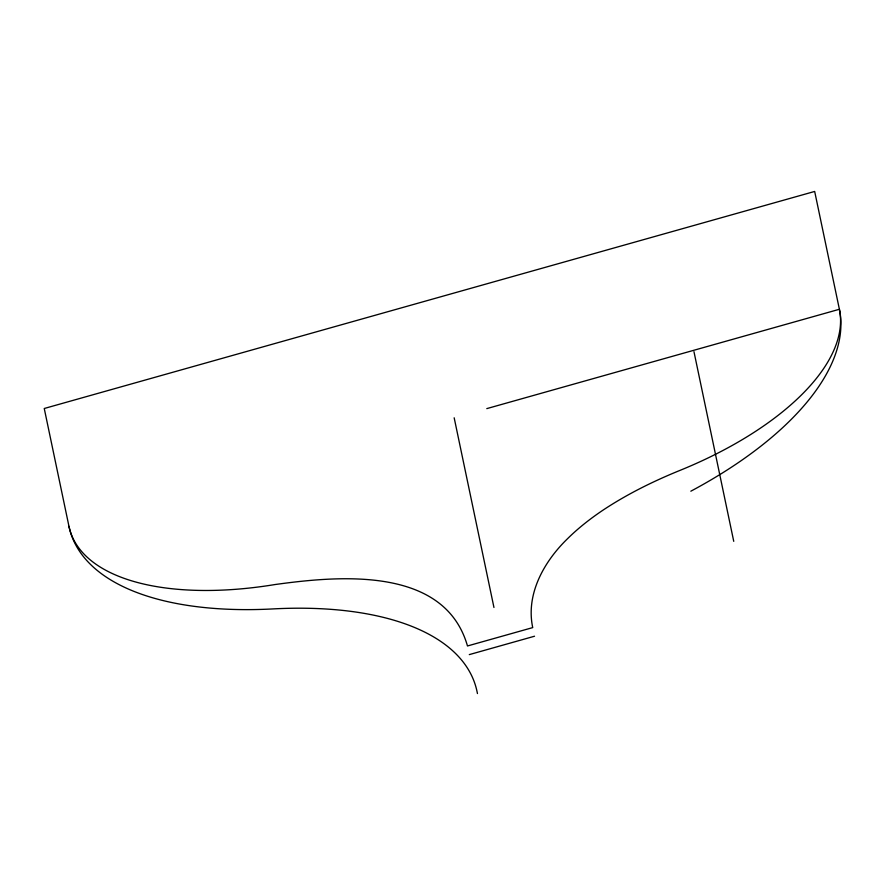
<?xml version="1.0" encoding="UTF-8"?>
<svg xmlns="http://www.w3.org/2000/svg" width="885" height="885" viewBox="0 0 885 885"><rect width="100%" height="100%" fill="white"/><g stroke="black" fill="none" stroke-linecap="round" stroke-linejoin="round"><path stroke-width="1.33" d="M486.794 408.616L839.389 309.274L814.676 191.448L44.25 408.494L68.964 526.332A322.361 149.344 -16.8 0 0 273 608.913A322.361 149.344 -16.8 0 1 477.059 691.661L477.457 693.552M469.293 654.612L534.54 636.226M693.962 351.666L733.742 541.332M454.171 417.797L493.952 607.464M690.831 491.197A322.361 149.344 -16.8 0 0 839.389 309.274A248.287 115.028 -16.8 0 1 679.437 470.61C652.997 481.407 627.255 494.107 603.404 509.882A209.568 97.096 -16.8 0 0 567.329 538.91C544.043 561.566 525.59 594.145 532.726 627.598L467.479 645.973C444.646 566.035 339.198 575.67 274.958 584.554A248.287 115.028 -16.8 0 1 68.964 526.332"/></g></svg>
